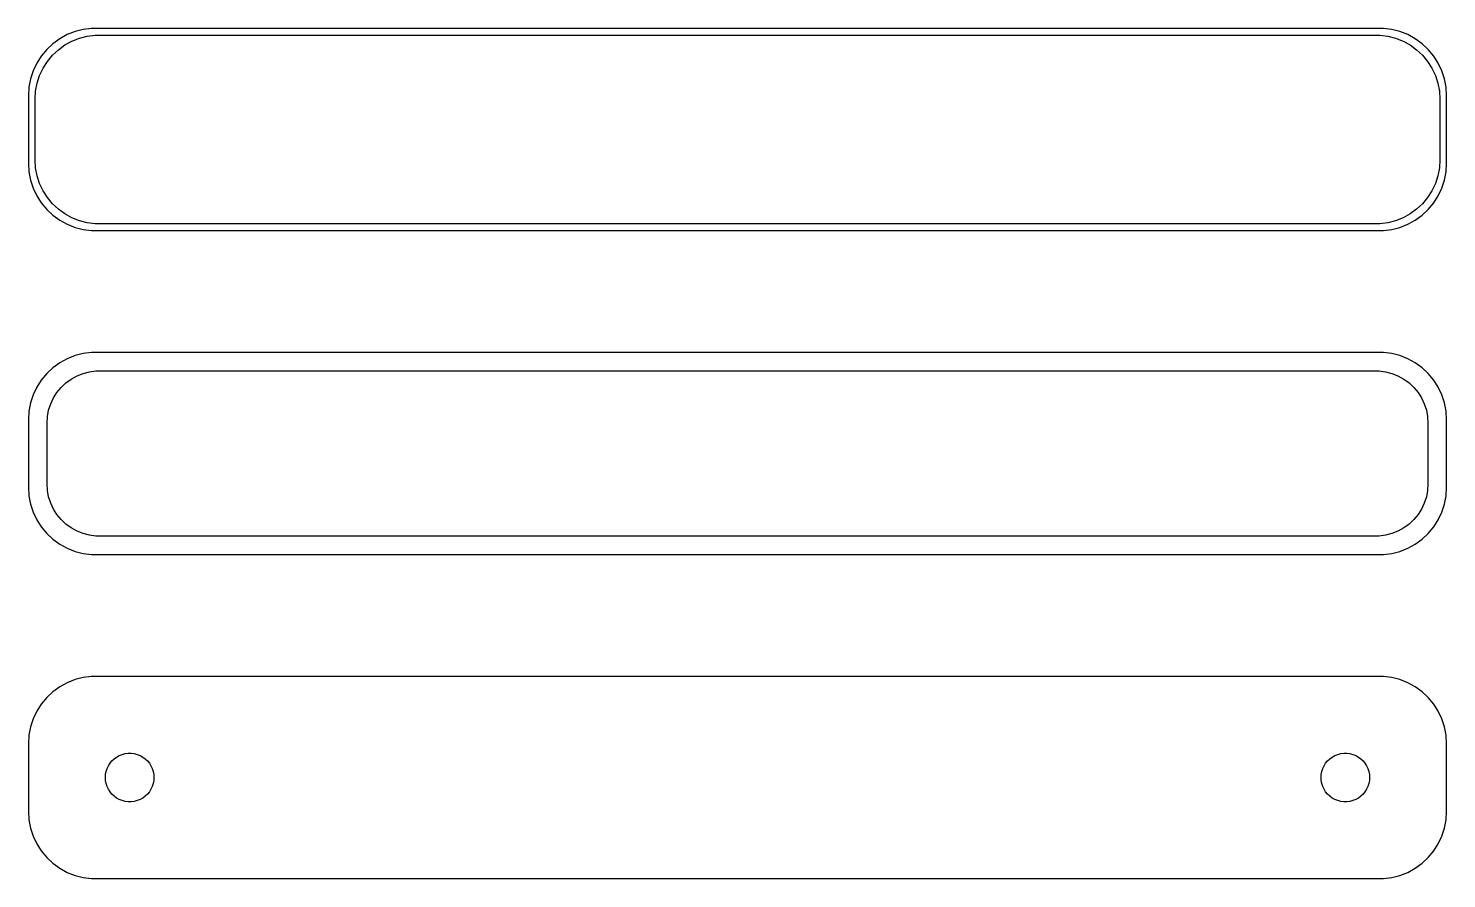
# Model space of a CAD drawing. Header units: metres. Extents: x -52 to 52, y 41 to 103.
import ezdxf

# ---------------------------------------------------------------- set-up
doc = ezdxf.new("R2010")
doc.units = ezdxf.units.M

msp = doc.modelspace()

# ---------------------------------------------------------------- linework, layer by layer
for p, q in [((-49.6289, 103.024), (-50.1791, 102.722)), ((-49.0451, 103.255), (-49.6289, 103.024)), ((-48.4369, 103.411), (-49.0451, 103.255)), ((-48.7178, 102.768), (-48.1401, 102.916)), ((-47.8139, 103.49), (-48.4369, 103.411)), ((-48.1401, 102.916), (-47.5482, 102.991)), ((47.8139, 103.49), (-47.8139, 103.49)), ((-47.5482, 102.991), (47.5482, 102.991)), ((47.5482, 102.991), (48.1401, 102.916)), ((48.4369, 103.411), (47.8139, 103.49)), ((48.1401, 102.916), (48.7178, 102.768)), ((49.0451, 103.255), (48.4369, 103.411)), ((49.6289, 103.024), (49.0451, 103.255)), ((50.1791, 102.722), (49.6289, 103.024)), ((-51.1448, 101.923), (-51.5451, 101.439)), ((-50.6871, 102.353), (-51.1448, 101.923)), ((-50.7126, 101.502), (-50.2778, 101.91)), ((-50.1791, 102.722), (-50.6871, 102.353)), ((-50.2778, 101.91), (-49.7952, 102.261)), ((-49.7952, 102.261), (-49.2724, 102.548)), ((-49.2724, 102.548), (-48.7178, 102.768)), ((48.7178, 102.768), (49.2724, 102.548)), ((49.2724, 102.548), (49.7952, 102.261)), ((49.7952, 102.261), (50.2778, 101.91)), ((50.6871, 102.353), (50.1791, 102.722)), ((50.2778, 101.91), (50.7126, 101.502)), ((51.1448, 101.923), (50.6871, 102.353)), ((51.5451, 101.439), (51.1448, 101.923)), ((-51.8815, 100.909), (-52.1489, 100.341)), ((-51.5451, 101.439), (-51.8815, 100.909)), ((-51.4124, 100.538), (-51.0928, 101.042)), ((-51.0928, 101.042), (-50.7126, 101.502)), ((50.7126, 101.502), (51.0928, 101.042)), ((51.0928, 101.042), (51.4124, 100.538)), ((51.8815, 100.909), (51.5451, 101.439)), ((52.1489, 100.341), (51.8815, 100.909)), ((-52.1489, 100.341), (-52.3429, 99.7434)), ((-51.8508, 99.4313), (-51.6664, 99.9986)), ((-51.6664, 99.9986), (-51.4124, 100.538)), ((51.4124, 100.538), (51.6664, 99.9986)), ((51.6664, 99.9986), (51.8508, 99.4313)), ((52.3429, 99.7434), (52.1489, 100.341)), ((-52.4606, 99.1267), (-52.5, 98.5)), ((-52.3429, 99.7434), (-52.4606, 99.1267)), ((-52, 98.25), (-51.9625, 98.8453)), ((-51.9625, 98.8453), (-51.8508, 99.4313)), ((51.8508, 99.4313), (51.9625, 98.8453)), ((51.9625, 98.8453), (52, 98.25)), ((52.4606, 99.1267), (52.3429, 99.7434)), ((52.5, 98.5), (52.4606, 99.1267)), ((-52.5, 98.5), (-52.5, 93.5)), ((-52, 93.75), (-52, 98.25)), ((52, 98.25), (52, 93.75)), ((52.5, 93.5), (52.5, 98.5)), ((-52.5, 93.5), (-52.4606, 92.8733)), ((-51.9625, 93.1547), (-52, 93.75)), ((52, 93.75), (51.9625, 93.1547)), ((52.4606, 92.8733), (52.5, 93.5)), ((-52.4606, 92.8733), (-52.3429, 92.2566)), ((-51.8508, 92.5687), (-51.9625, 93.1547)), ((-51.6664, 92.0014), (-51.8508, 92.5687)), ((51.8508, 92.5687), (51.6664, 92.0014)), ((51.9625, 93.1547), (51.8508, 92.5687)), ((52.3429, 92.2566), (52.4606, 92.8733)), ((-52.3429, 92.2566), (-52.1489, 91.6594)), ((-52.1489, 91.6594), (-51.8815, 91.0912)), ((-51.4124, 91.4617), (-51.6664, 92.0014)), ((-51.0928, 90.958), (-51.4124, 91.4617)), ((51.4124, 91.4617), (51.0928, 90.958)), ((51.6664, 92.0014), (51.4124, 91.4617)), ((51.8815, 91.0912), (52.1489, 91.6594)), ((52.1489, 91.6594), (52.3429, 92.2566)), ((-51.8815, 91.0912), (-51.5451, 90.5611)), ((-51.5451, 90.5611), (-51.1448, 90.0773)), ((-50.7126, 90.4984), (-51.0928, 90.958)), ((-50.2778, 90.0901), (-50.7126, 90.4984)), ((50.7126, 90.4984), (50.2778, 90.0901)), ((51.0928, 90.958), (50.7126, 90.4984)), ((51.1448, 90.0773), (51.5451, 90.5611)), ((51.5451, 90.5611), (51.8815, 91.0912)), ((-51.1448, 90.0773), (-50.6871, 89.6474)), ((-50.6871, 89.6474), (-50.1791, 89.2784)), ((-49.7952, 89.7395), (-50.2778, 90.0901)), ((-50.1791, 89.2784), (-49.6289, 88.9759)), ((-49.2724, 89.4521), (-49.7952, 89.7395)), ((-48.7178, 89.2325), (-49.2724, 89.4521)), ((49.2724, 89.4521), (48.7178, 89.2325)), ((49.7952, 89.7395), (49.2724, 89.4521)), ((49.6289, 88.9759), (50.1791, 89.2784)), ((50.2778, 90.0901), (49.7952, 89.7395)), ((50.1791, 89.2784), (50.6871, 89.6474)), ((50.6871, 89.6474), (51.1448, 90.0773)), ((-49.6289, 88.9759), (-49.0451, 88.7447)), ((-49.0451, 88.7447), (-48.4369, 88.5886)), ((-48.1401, 89.0841), (-48.7178, 89.2325)), ((-48.4369, 88.5886), (-47.8139, 88.5099)), ((-47.5482, 89.0094), (-48.1401, 89.0841)), ((-47.8139, 88.5099), (47.8139, 88.5099)), ((47.5482, 89.0094), (-47.5482, 89.0094)), ((48.1401, 89.0841), (47.5482, 89.0094)), ((47.8139, 88.5099), (48.4369, 88.5886)), ((48.7178, 89.2325), (48.1401, 89.0841)), ((48.4369, 88.5886), (49.0451, 88.7447)), ((49.0451, 88.7447), (49.6289, 88.9759)), ((-49.6289, 79.0241), (-50.1791, 78.7216)), ((-49.0451, 79.2553), (-49.6289, 79.0241)), ((-48.4369, 79.4114), (-49.0451, 79.2553)), ((-47.8139, 79.4901), (-48.4369, 79.4114)), ((47.8139, 79.4901), (-47.8139, 79.4901)), ((48.4369, 79.4114), (47.8139, 79.4901)), ((49.0451, 79.2553), (48.4369, 79.4114)), ((49.6289, 79.0241), (49.0451, 79.2553)), ((50.1791, 78.7216), (49.6289, 79.0241)), ((-51.1448, 77.9227), (-51.5451, 77.4389)), ((-50.6871, 78.3526), (-51.1448, 77.9227)), ((-50.1791, 78.7216), (-50.6871, 78.3526)), ((-49.3234, 77.5171), (-48.8975, 77.7512)), ((-48.8975, 77.7512), (-48.4457, 77.9301)), ((-48.4457, 77.9301), (-47.9751, 78.0509)), ((-47.9751, 78.0509), (-47.493, 78.1118)), ((-47.493, 78.1118), (47.493, 78.1118)), ((47.493, 78.1118), (47.9751, 78.0509)), ((47.9751, 78.0509), (48.4457, 77.9301)), ((48.4457, 77.9301), (48.8975, 77.7512)), ((48.8975, 77.7512), (49.3234, 77.5171)), ((50.6871, 78.3526), (50.1791, 78.7216)), ((51.1448, 77.9227), (50.6871, 78.3526)), ((51.5451, 77.4389), (51.1448, 77.9227)), ((-51.8815, 76.9088), (-52.1489, 76.3406)), ((-51.5451, 77.4389), (-51.8815, 76.9088)), ((-50.3805, 76.5244), (-50.0707, 76.8988)), ((-50.0707, 76.8988), (-49.7165, 77.2315)), ((-49.7165, 77.2315), (-49.3234, 77.5171)), ((49.3234, 77.5171), (49.7165, 77.2315)), ((49.7165, 77.2315), (50.0707, 76.8988)), ((50.0707, 76.8988), (50.3805, 76.5244)), ((51.8815, 76.9088), (51.5451, 77.4389)), ((52.1489, 76.3406), (51.8815, 76.9088)), ((-52.3429, 75.7434), (-52.4606, 75.1267)), ((-52.1489, 76.3406), (-52.3429, 75.7434)), ((-50.9979, 75.2123), (-50.8477, 75.6744)), ((-50.8477, 75.6744), (-50.6408, 76.1141)), ((-50.6408, 76.1141), (-50.3805, 76.5244)), ((50.3805, 76.5244), (50.6408, 76.1141)), ((50.6408, 76.1141), (50.8477, 75.6744)), ((50.8477, 75.6744), (50.9979, 75.2123)), ((52.3429, 75.7434), (52.1489, 76.3406)), ((52.4606, 75.1267), (52.3429, 75.7434)), ((-52.4606, 75.1267), (-52.5, 74.5)), ((-51.1195, 74.25), (-51.089, 74.735)), ((-51.089, 74.735), (-50.9979, 75.2123)), ((50.9979, 75.2123), (51.089, 74.735)), ((51.089, 74.735), (51.1195, 74.25)), ((52.5, 74.5), (52.4606, 75.1267)), ((-52.5, 74.5), (-52.5, 69.5)), ((-51.1195, 69.75), (-51.1195, 74.25)), ((51.1195, 74.25), (51.1195, 69.75)), ((52.5, 69.5), (52.5, 74.5)), ((-52.5, 69.5), (-52.4606, 68.8733)), ((-51.089, 69.265), (-51.1195, 69.75)), ((51.1195, 69.75), (51.089, 69.265)), ((52.4606, 68.8733), (52.5, 69.5)), ((-52.4606, 68.8733), (-52.3429, 68.2566)), ((-52.3429, 68.2566), (-52.1489, 67.6594)), ((-50.9979, 68.7877), (-51.089, 69.265)), ((-50.8477, 68.3256), (-50.9979, 68.7877)), ((-50.6408, 67.8859), (-50.8477, 68.3256)), ((50.8477, 68.3256), (50.6408, 67.8859)), ((50.9979, 68.7877), (50.8477, 68.3256)), ((51.089, 69.265), (50.9979, 68.7877)), ((52.1489, 67.6594), (52.3429, 68.2566)), ((52.3429, 68.2566), (52.4606, 68.8733)), ((-52.1489, 67.6594), (-51.8815, 67.0912)), ((-50.3805, 67.4756), (-50.6408, 67.8859)), ((-50.0707, 67.1012), (-50.3805, 67.4756)), ((50.3805, 67.4756), (50.0707, 67.1012)), ((50.6408, 67.8859), (50.3805, 67.4756)), ((51.8815, 67.0912), (52.1489, 67.6594)), ((-51.8815, 67.0912), (-51.5451, 66.5611)), ((-51.5451, 66.5611), (-51.1448, 66.0773)), ((-49.7165, 66.7685), (-50.0707, 67.1012)), ((-49.3234, 66.4829), (-49.7165, 66.7685)), ((-48.8975, 66.2488), (-49.3234, 66.4829)), ((-48.4457, 66.0699), (-48.8975, 66.2488)), ((48.8975, 66.2488), (48.4457, 66.0699)), ((49.3234, 66.4829), (48.8975, 66.2488)), ((49.7165, 66.7685), (49.3234, 66.4829)), ((50.0707, 67.1012), (49.7165, 66.7685)), ((51.1448, 66.0773), (51.5451, 66.5611)), ((51.5451, 66.5611), (51.8815, 67.0912)), ((-51.1448, 66.0773), (-50.6871, 65.6474)), ((-50.6871, 65.6474), (-50.1791, 65.2784)), ((-50.1791, 65.2784), (-49.6289, 64.9759)), ((-47.9751, 65.9491), (-48.4457, 66.0699)), ((-47.493, 65.8882), (-47.9751, 65.9491)), ((47.493, 65.8882), (-47.493, 65.8882)), ((47.9751, 65.9491), (47.493, 65.8882)), ((48.4457, 66.0699), (47.9751, 65.9491)), ((49.6289, 64.9759), (50.1791, 65.2784)), ((50.1791, 65.2784), (50.6871, 65.6474)), ((50.6871, 65.6474), (51.1448, 66.0773)), ((-49.6289, 64.9759), (-49.0451, 64.7447)), ((-49.0451, 64.7447), (-48.4369, 64.5886)), ((-48.4369, 64.5886), (-47.8139, 64.5099)), ((-47.8139, 64.5099), (47.8139, 64.5099)), ((47.8139, 64.5099), (48.4369, 64.5886)), ((48.4369, 64.5886), (49.0451, 64.7447)), ((49.0451, 64.7447), (49.6289, 64.9759)), ((-50.1791, 54.7216), (-50.6871, 54.3526)), ((-49.6289, 55.0241), (-50.1791, 54.7216)), ((-49.0451, 55.2553), (-49.6289, 55.0241)), ((-48.4369, 55.4114), (-49.0451, 55.2553)), ((-47.8139, 55.4901), (-48.4369, 55.4114)), ((47.8139, 55.4901), (-47.8139, 55.4901)), ((48.4369, 55.4114), (47.8139, 55.4901)), ((49.0451, 55.2553), (48.4369, 55.4114)), ((49.6289, 55.0241), (49.0451, 55.2553)), ((50.1791, 54.7216), (49.6289, 55.0241)), ((50.6871, 54.3526), (50.1791, 54.7216)), ((-51.1448, 53.9227), (-51.5451, 53.4389)), ((-50.6871, 54.3526), (-51.1448, 53.9227)), ((51.1448, 53.9227), (50.6871, 54.3526)), ((51.5451, 53.4389), (51.1448, 53.9227)), ((-51.8815, 52.9088), (-52.1489, 52.3406)), ((-51.5451, 53.4389), (-51.8815, 52.9088)), ((51.8815, 52.9088), (51.5451, 53.4389)), ((52.1489, 52.3406), (51.8815, 52.9088)), ((-52.3429, 51.7434), (-52.4606, 51.1267)), ((-52.1489, 52.3406), (-52.3429, 51.7434)), ((52.3429, 51.7434), (52.1489, 52.3406)), ((52.4606, 51.1267), (52.3429, 51.7434)), ((-52.4606, 51.1267), (-52.5, 50.5)), ((-52.5, 50.5), (-52.5, 45.5)), ((52.5, 50.5), (52.4606, 51.1267)), ((52.5, 45.5), (52.5, 50.5)), ((-46.3121, 49.2322), (-46.1474, 49.3869)), ((-46.1474, 49.3869), (-45.9645, 49.5198)), ((-45.9645, 49.5198), (-45.7664, 49.6287)), ((-45.7664, 49.6287), (-45.5562, 49.7119)), ((-45.5562, 49.7119), (-45.3373, 49.7681)), ((-45.3373, 49.7681), (-45.113, 49.7964)), ((-45.113, 49.7964), (-44.887, 49.7964)), ((-44.887, 49.7964), (-44.6627, 49.7681)), ((-44.6627, 49.7681), (-44.4438, 49.7119)), ((-44.4438, 49.7119), (-44.2336, 49.6287)), ((-44.2336, 49.6287), (-44.0355, 49.5198)), ((-44.0355, 49.5198), (-43.8526, 49.3869)), ((-43.8526, 49.3869), (-43.6879, 49.2322)), ((43.6879, 49.2322), (43.8526, 49.3869)), ((43.8526, 49.3869), (44.0355, 49.5198)), ((44.0355, 49.5198), (44.2336, 49.6287)), ((44.2336, 49.6287), (44.4438, 49.7119)), ((44.4438, 49.7119), (44.6627, 49.7681)), ((44.6627, 49.7681), (44.887, 49.7964)), ((44.887, 49.7964), (45.113, 49.7964)), ((45.113, 49.7964), (45.3373, 49.7681)), ((45.3373, 49.7681), (45.5562, 49.7119)), ((45.5562, 49.7119), (45.7664, 49.6287)), ((45.7664, 49.6287), (45.9645, 49.5198)), ((45.9645, 49.5198), (46.1474, 49.3869)), ((46.1474, 49.3869), (46.3121, 49.2322)), ((-46.7858, 48.2256), (-46.7434, 48.4476)), ((-46.7434, 48.4476), (-46.6736, 48.6626)), ((-46.6736, 48.6626), (-46.5773, 48.8671)), ((-46.5773, 48.8671), (-46.4562, 49.058)), ((-46.4562, 49.058), (-46.3121, 49.2322)), ((-43.6879, 49.2322), (-43.5438, 49.058)), ((-43.5438, 49.058), (-43.4226, 48.8671)), ((-43.4226, 48.8671), (-43.3264, 48.6626)), ((-43.3264, 48.6626), (-43.2565, 48.4476)), ((-43.2565, 48.4476), (-43.2142, 48.2256)), ((43.2142, 48.2256), (43.2565, 48.4476)), ((43.2565, 48.4476), (43.3264, 48.6626)), ((43.3264, 48.6626), (43.4226, 48.8671)), ((43.4226, 48.8671), (43.5438, 49.058)), ((43.5438, 49.058), (43.6879, 49.2322)), ((46.3121, 49.2322), (46.4562, 49.058)), ((46.4562, 49.058), (46.5773, 48.8671)), ((46.5773, 48.8671), (46.6736, 48.6626)), ((46.6736, 48.6626), (46.7434, 48.4476)), ((46.7434, 48.4476), (46.7858, 48.2256)), ((-46.8, 48), (-46.7858, 48.2256)), ((-46.7858, 47.7744), (-46.8, 48)), ((-46.7434, 47.5524), (-46.7858, 47.7744)), ((-46.6736, 47.3374), (-46.7434, 47.5524)), ((-46.5773, 47.1329), (-46.6736, 47.3374)), ((-43.3264, 47.3374), (-43.4226, 47.1329)), ((-43.2565, 47.5524), (-43.3264, 47.3374)), ((-43.2142, 47.7744), (-43.2565, 47.5524)), ((-43.2142, 48.2256), (-43.2, 48)), ((-43.2, 48), (-43.2142, 47.7744)), ((43.2, 48), (43.2142, 48.2256)), ((43.2142, 47.7744), (43.2, 48)), ((43.2565, 47.5524), (43.2142, 47.7744)), ((43.3264, 47.3374), (43.2565, 47.5524)), ((43.4226, 47.1329), (43.3264, 47.3374)), ((46.6736, 47.3374), (46.5773, 47.1329)), ((46.7434, 47.5524), (46.6736, 47.3374)), ((46.7858, 47.7744), (46.7434, 47.5524)), ((46.7858, 48.2256), (46.8, 48)), ((46.8, 48), (46.7858, 47.7744)), ((-46.4562, 46.942), (-46.5773, 47.1329)), ((-46.3121, 46.7678), (-46.4562, 46.942)), ((-46.1474, 46.6131), (-46.3121, 46.7678)), ((-45.9645, 46.4802), (-46.1474, 46.6131)), ((-45.7664, 46.3713), (-45.9645, 46.4802)), ((-45.5562, 46.2881), (-45.7664, 46.3713)), ((-45.3373, 46.2319), (-45.5562, 46.2881)), ((-45.113, 46.2036), (-45.3373, 46.2319)), ((-44.887, 46.2036), (-45.113, 46.2036)), ((-44.6627, 46.2319), (-44.887, 46.2036)), ((-44.4438, 46.2881), (-44.6627, 46.2319)), ((-44.2336, 46.3713), (-44.4438, 46.2881)), ((-44.0355, 46.4802), (-44.2336, 46.3713)), ((-43.8526, 46.6131), (-44.0355, 46.4802)), ((-43.6879, 46.7678), (-43.8526, 46.6131)), ((-43.5438, 46.942), (-43.6879, 46.7678)), ((-43.4226, 47.1329), (-43.5438, 46.942)), ((43.5438, 46.942), (43.4226, 47.1329)), ((43.6879, 46.7678), (43.5438, 46.942)), ((43.8526, 46.6131), (43.6879, 46.7678)), ((44.0355, 46.4802), (43.8526, 46.6131)), ((44.2336, 46.3713), (44.0355, 46.4802)), ((44.4438, 46.2881), (44.2336, 46.3713)), ((44.6627, 46.2319), (44.4438, 46.2881)), ((44.887, 46.2036), (44.6627, 46.2319)), ((45.113, 46.2036), (44.887, 46.2036)), ((45.3373, 46.2319), (45.113, 46.2036)), ((45.5562, 46.2881), (45.3373, 46.2319)), ((45.7664, 46.3713), (45.5562, 46.2881)), ((45.9645, 46.4802), (45.7664, 46.3713)), ((46.1474, 46.6131), (45.9645, 46.4802)), ((46.3121, 46.7678), (46.1474, 46.6131)), ((46.4562, 46.942), (46.3121, 46.7678)), ((46.5773, 47.1329), (46.4562, 46.942)), ((-52.5, 45.5), (-52.4606, 44.8733)), ((52.4606, 44.8733), (52.5, 45.5)), ((-52.4606, 44.8733), (-52.3429, 44.2566)), ((-52.3429, 44.2566), (-52.1489, 43.6594)), ((52.1489, 43.6594), (52.3429, 44.2566)), ((52.3429, 44.2566), (52.4606, 44.8733)), ((-52.1489, 43.6594), (-51.8815, 43.0912)), ((-51.8815, 43.0912), (-51.5451, 42.5611)), ((51.5451, 42.5611), (51.8815, 43.0912)), ((51.8815, 43.0912), (52.1489, 43.6594)), ((-51.5451, 42.5611), (-51.1448, 42.0773)), ((-51.1448, 42.0773), (-50.6871, 41.6474)), ((50.6871, 41.6474), (51.1448, 42.0773)), ((51.1448, 42.0773), (51.5451, 42.5611)), ((-50.6871, 41.6474), (-50.1791, 41.2784)), ((-50.1791, 41.2784), (-49.6289, 40.9759)), ((-49.6289, 40.9759), (-49.0451, 40.7447)), ((49.0451, 40.7447), (49.6289, 40.9759)), ((49.6289, 40.9759), (50.1791, 41.2784)), ((50.1791, 41.2784), (50.6871, 41.6474)), ((-49.0451, 40.7447), (-48.4369, 40.5886)), ((-48.4369, 40.5886), (-47.8139, 40.5099)), ((-47.8139, 40.5099), (47.8139, 40.5099)), ((47.8139, 40.5099), (48.4369, 40.5886)), ((48.4369, 40.5886), (49.0451, 40.7447))]:
    msp.add_line(p, q)

doc.saveas('drawing.dxf')
